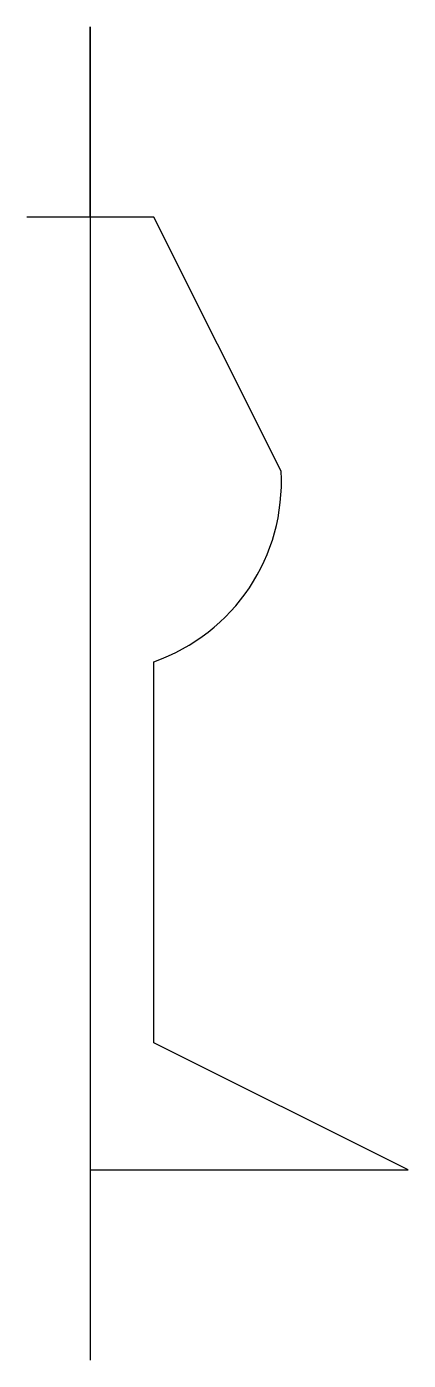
# Model space of a CAD drawing. Header units: millimetres. Extents: x 151 to 400, y 70 to 280.
# Drawn here: x 340 to 400, y 70 to 280 of the extents above; entities outside this region: 3.
import ezdxf

# ---------------------------------------------------------------- set-up
doc = ezdxf.new("R2010")
doc.units = ezdxf.units.MM

msp = doc.modelspace()

# ---------------------------------------------------------------- linework, layer by layer
for p, q in [((350, 250), (350, 280)), ((350, 280), (350, 70)), ((350, 250), (340, 250)), ((360, 250), (350, 250)), ((380, 210), (360, 250)), ((360, 120), (360, 180)), ((400, 100), (360, 120)), ((350, 100), (400, 100))]:
    msp.add_line(p, q)
for points in [[(200, 242, 0.790306), (179, 147, 1.594936)], [(360, 180, 0.333976), (380, 210, 0.667722)]]:
    msp.add_lwpolyline(points, format="xyb")
for points in [[(200, 100), (195, 100), (195, 105), (179, 105), (175, 109), (179, 113), (175, 117), (179, 121), (175, 125), (179, 129), (175, 133), (179, 137), (179, 147)], [(200, 100), (195, 100)]]:
    msp.add_lwpolyline(points)

doc.saveas('drawing.dxf')
